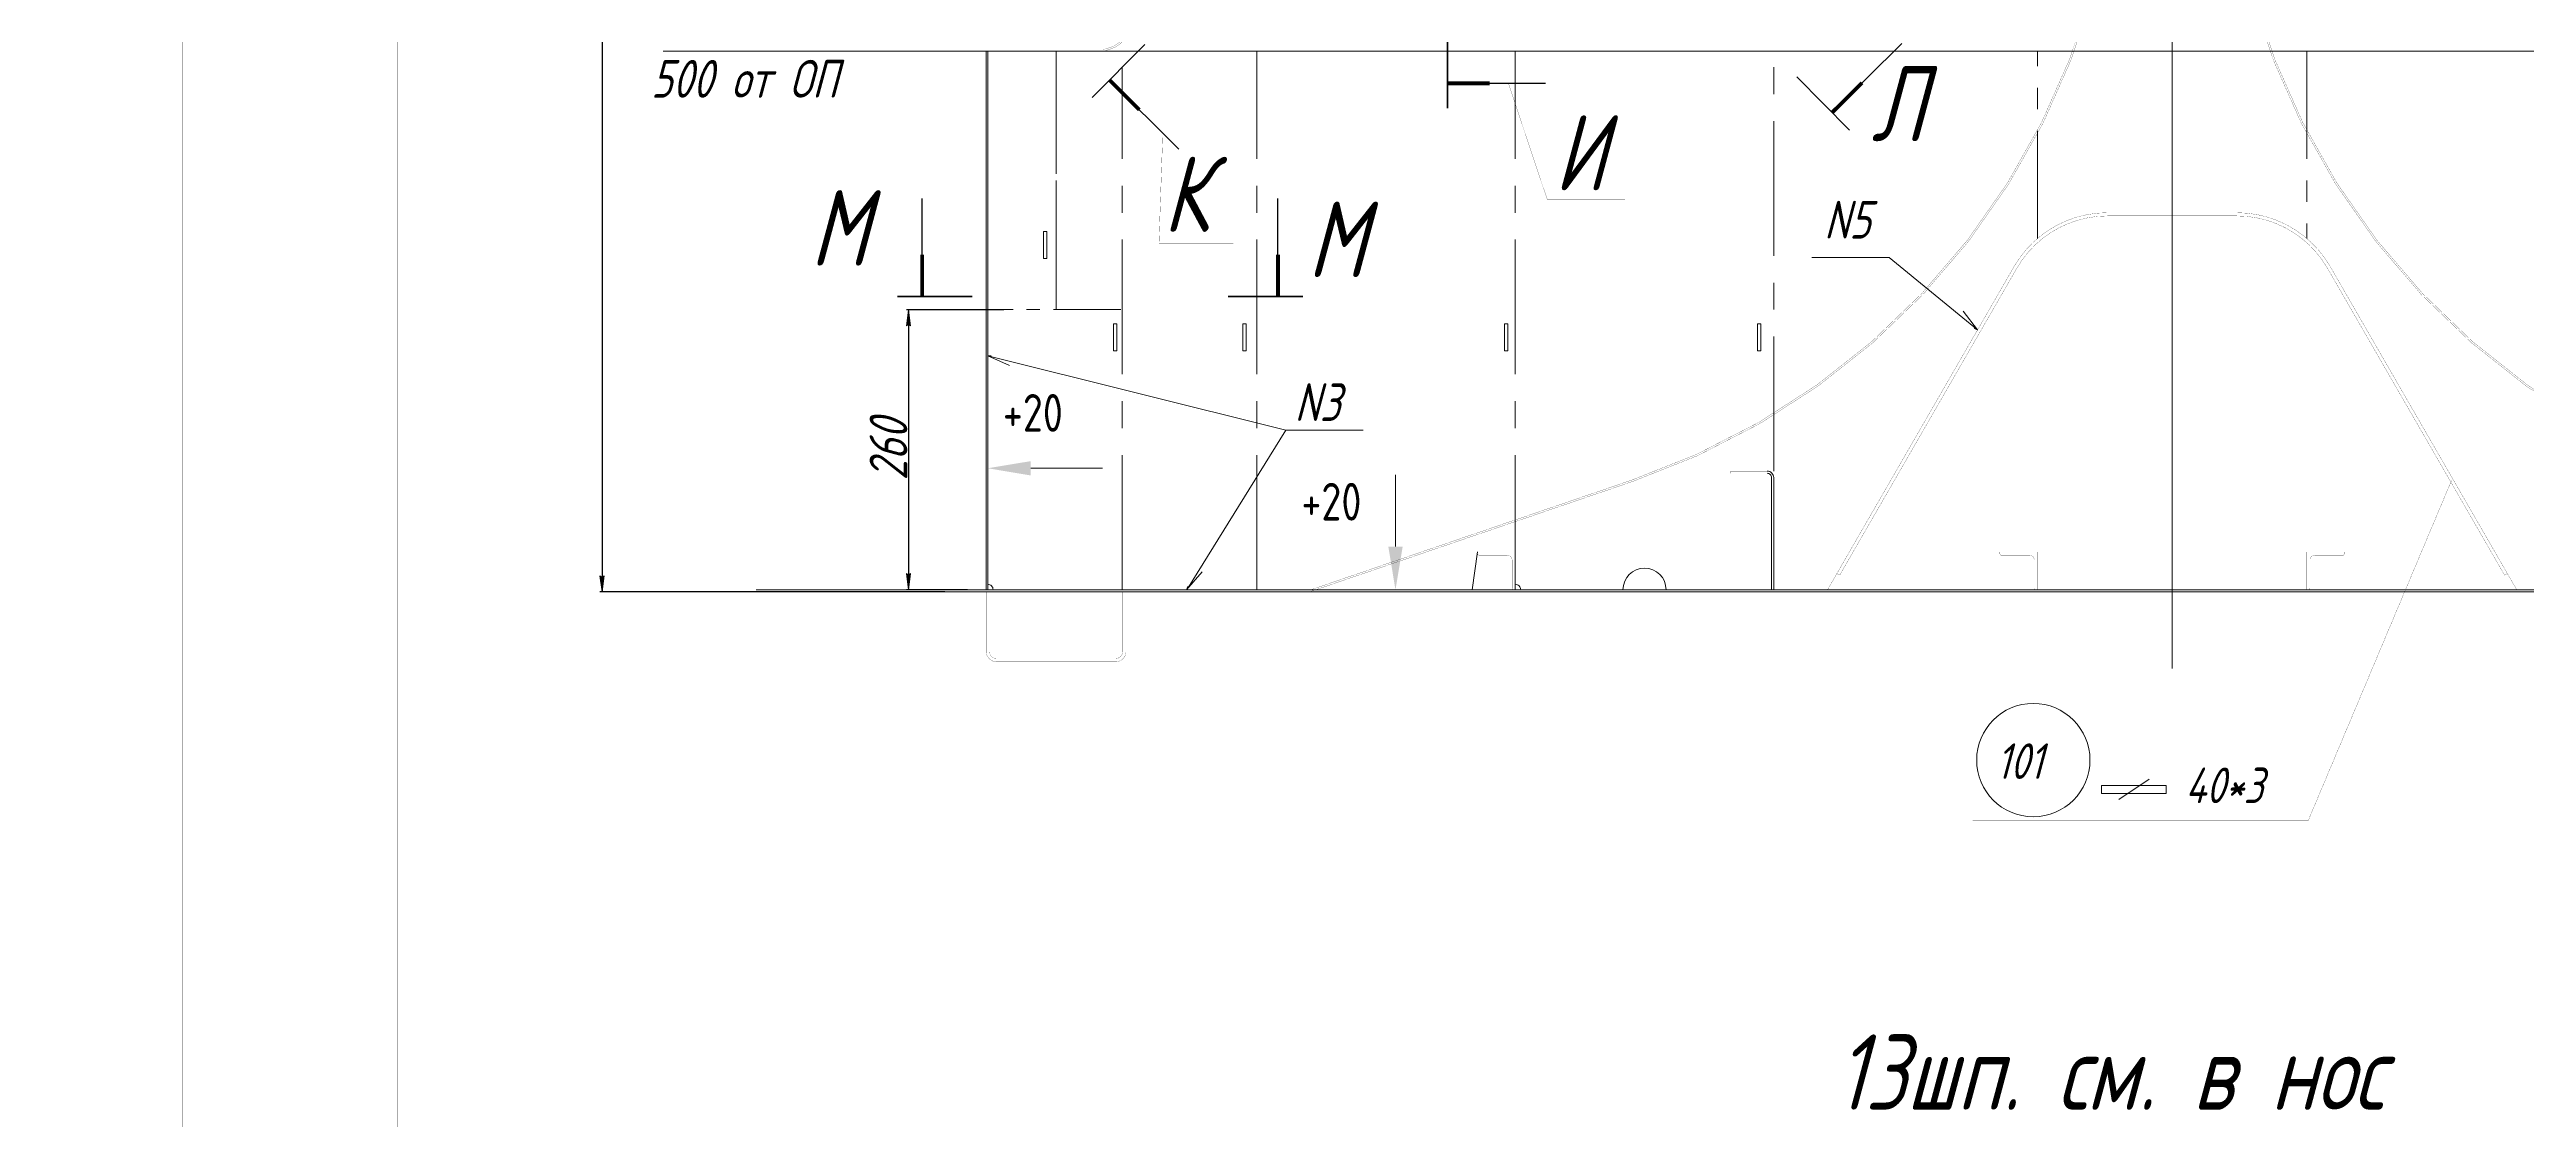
# Model space of a CAD drawing. Header units: millimetres. Extents: x 77380 to 135900, y -10260 to 17301.
# Drawn here: x 127367 to 129667, y 1765 to 2758 of the extents above; entities that cross this region are included whole.
import ezdxf

# ---------------------------------------------------------------- set-up
doc = ezdxf.new("R2010")
doc.units = ezdxf.units.MM
for name, pattern in [('K5LT32768', [0]), ('K5LT32770', [0]), ('K5LT32772', [0]), ('K5LT32774', [850.2, 600, -125, 0.2, -125]), ('K5LT32776', [0]), ('K5LT32777', [0]), ('K5LT32779', [0]), ('K5LT32780', [0]), ('K5LT32782', [50, 37.5, -12.5]), ('K5LT32785', [200, 125, -25, 25, -25]), ('K5LT32790', [0]), ('K5LT32796', [0]), ('K5LT32800', [100, 75, -25]), ('K5LT32802', [100, 62.5, -12.5, 12.5, -12.5]), ('K5LT32805', [160, 100, -20, 20, -20]), ('K5LT32831', [0]), ('K5LT32832', [0]), ('K5LT32833', [0]), ('K5LT32834', [0]), ('K5LT32835', [0]), ('K5LT_THIN', [0])]:
    doc.linetypes.add(name, pattern=pattern)
doc.layers.add('4001', color=7, linetype='Continuous')
doc.styles.add('KDIMTEXTSTYLE', font='GOST_AU.SHX', dxfattribs={"width": 0.96, "oblique": 15, "height": 5})
doc.styles.add('KTEXTSTYLE', font='GOST_AU.SHX', dxfattribs={"width": 0.96, "height": 5})
doc.dimstyles.new('KDIMSTYLE (1.00)', dxfattribs={"dimtxt": 5, "dimasz": 1, "dimexe": 2, "dimexo": 0, "dimgap": 1, "dimtad": 1, "dimtxsty": 'KDIMTEXTSTYLE', "dimsah": 1, "dimcen": 0, "dimdle": 1, "dimadec": 0, "dimazin": 0, "dimtfac": 0.667, "dimtmove": 0, "dimatfit": 3, "dimfxl": 1, "dimtvp": 1, "dimtolj": 1, "dimtzin": 0, "dimarcsym": 0})

# ---------------------------------------------------------------- blocks, each defined once
blk = doc.blocks.new('KDIMARROW_01')
blk.add_hatch(color=0).paths.add_polyline_path([(0, 0), (-15, 2), (-13.5, 0), (-15, -2)])
at = {"color": 0, "linetype": 'K5LT_THIN', "lineweight": 18}
for p, q in [((-13.5, 0), (-15, 2)), ((-15, 2), (0, 0)), ((0, 0), (-15, -2)), ((-15, -2), (-13.5, 0))]:
    blk.add_line(p, q, dxfattribs=at)
at = {"layer": '4001', "color": 0, "linetype": 'K5LT_THIN', "lineweight": 18}
blk.add_line((0, 0), (-1, 0), dxfattribs=at)
blk = doc.blocks.new('D44')
at = {"color": 0, "lineweight": -2}
for p, q in [((128721, 3609.1), (127878, 3609.1)), ((127880, 3608.1), (127880, 2255.9)), ((128198.2, 2254.9), (127878, 2254.9))]:
    blk.add_line(p, q, dxfattribs=at)
at = {"layer": 'Defpoints', "color": 0, "lineweight": 100}
for p in [(128721, 3609.1), (127880, 2254.9), (128198.2, 2254.9)]:
    blk.add_point(p, dxfattribs=at)
at = {"color": 0, "lineweight": -2}
for p, rotation in [((127880, 3609.1), 90), ((127880, 2254.9), 270)]:
    blk.add_blockref('KDIMARROW_01', p, dxfattribs=dict(at, rotation=rotation))
at = {"color": 7, "insert": (127861.5, 2932), "char_height": 5, "attachment_point": 5, "rotation": 90, "style": 'KDIMTEXTSTYLE'}
blk.add_mtext('\\A1;\\H35.0;\\W0.965;\\Q15;\\H35.0;\\W0.965;\\Q15;\\Q15;1354\\H35.0;\\W0.965;\\Q15;\\Q15;*', dxfattribs=at)
blk = doc.blocks.new('D49')
at = {"color": 0, "lineweight": -2}
for p, q in [((128253.2, 2516.9), (128162.6, 2516.9)), ((128164.6, 2515.9), (128164.6, 2257.9)), ((128219.4, 2256.9), (128162.6, 2256.9))]:
    blk.add_line(p, q, dxfattribs=at)
at = {"layer": 'Defpoints', "color": 0, "lineweight": 100}
for p in [(128253.2, 2516.9), (128164.6, 2256.9), (128219.4, 2256.9)]:
    blk.add_point(p, dxfattribs=at)
at = {"color": 0, "lineweight": -2}
for p, rotation in [((128164.6, 2516.9), 90), ((128164.6, 2256.9), 270)]:
    blk.add_blockref('KDIMARROW_01', p, dxfattribs=dict(at, rotation=rotation))
at = {"color": 7, "insert": (128146, 2386.9), "char_height": 5, "attachment_point": 5, "rotation": 90, "style": 'KDIMTEXTSTYLE'}
blk.add_mtext('\\A1;\\H35.0;\\W0.965;\\Q15;\\H35.0;\\W0.965;\\Q15;\\Q15;260', dxfattribs=at)
blk = doc.blocks.new('U211')
at = {"color": 7, "linetype": 'K5LT32780', "const_width": 0.18}
for points in [[(118535.3, 12764.4), (126945.3, 12764.4), (126945.3, 18704.4), (118535.3, 18704.4)], [(118735.3, 12814.4), (126895.3, 12814.4), (126895.3, 18654.4), (118735.3, 18654.4)]]:
    blk.add_lwpolyline(points, close=True, dxfattribs=at)
blk = doc.blocks.new('U231')
blk.add_hatch(color=7).paths.add_polyline_path([(127733.1, 17006.3), (127733.1, 16993), (127693.1, 16999.7)])
at = {"color": 7, "linetype": 'K5LT32831', "lineweight": 9}
blk.add_line((127733.1, 16999.7), (127799.6, 16999.7), dxfattribs=at)
blk = doc.blocks.new('U233')
blk.add_hatch(color=7).paths.add_polyline_path([(128065.2, 16926.9), (128078.5, 16926.9), (128071.8, 16886.9)])
at = {"color": 7, "linetype": 'K5LT32831', "lineweight": 9}
blk.add_line((128071.8, 16926.9), (128071.8, 16993.5), dxfattribs=at)
blk = doc.blocks.new('U238')
at = {"color": 7, "linetype": 'K5LT32832', "lineweight": 60}
blk.add_line((127790, 17343.9), (127839.1, 17393), dxfattribs=at)
at = {"color": 7, "linetype": 'K5LT32834', "lineweight": 30}
blk.add_line((127806.3, 17360.1), (127870.6, 17295.8), dxfattribs=at)
at = {"color": 7, "linetype": 'K5LT32833', "const_width": 3.54}
blk.add_lwpolyline([(127806.3, 17360.1), (127833.9, 17332.5)], dxfattribs=at)
blk = doc.blocks.new('U240')
at = {"color": 7, "linetype": 'K5LT32834', "lineweight": 30}
blk.add_line((128477.4, 17330), (128542.1, 17394), dxfattribs=at)
at = {"color": 7, "linetype": 'K5LT32832', "lineweight": 60}
blk.add_line((128493.6, 17313.6), (128444.7, 17363), dxfattribs=at)
at = {"color": 7, "linetype": 'K5LT32833', "const_width": 3.54}
blk.add_lwpolyline([(128477.4, 17330), (128505.1, 17357.4)], dxfattribs=at)
blk = doc.blocks.new('U242')
at = {"color": 7, "linetype": 'K5LT32832', "lineweight": 60}
blk.add_line((128120.2, 17334.1), (128120.2, 17403.5), dxfattribs=at)
at = {"color": 7, "linetype": 'K5LT32834', "lineweight": 30}
blk.add_line((128120.2, 17357.1), (128211.2, 17357.1), dxfattribs=at)
at = {"color": 7, "linetype": 'K5LT32833', "const_width": 3.54}
blk.add_lwpolyline([(128120.2, 17357.1), (128159.2, 17357.1)], dxfattribs=at)
blk = doc.blocks.new('U248')
at = {"color": 7, "linetype": 'K5LT32834', "lineweight": 30}
blk.add_line((127632.2, 17159), (127632.2, 17250.1), dxfattribs=at)
at = {"color": 7, "linetype": 'K5LT32832', "lineweight": 60}
blk.add_line((127609.2, 17159), (127678.6, 17159), dxfattribs=at)
at = {"color": 7, "linetype": 'K5LT32833', "const_width": 3.54}
blk.add_lwpolyline([(127632.2, 17159), (127632.2, 17198.1)], dxfattribs=at)
blk = doc.blocks.new('U249')
at = {"color": 7, "linetype": 'K5LT32834', "lineweight": 30}
blk.add_line((127962.7, 17159), (127962.7, 17250.1), dxfattribs=at)
at = {"color": 7, "linetype": 'K5LT32832', "lineweight": 60}
blk.add_line((127985.7, 17159), (127916.3, 17159), dxfattribs=at)
at = {"color": 7, "linetype": 'K5LT32833', "const_width": 3.54}
blk.add_lwpolyline([(127962.7, 17159), (127962.7, 17198.1)], dxfattribs=at)
blk = doc.blocks.new('U252')
at = {"color": 7, "linetype": 'K5LT_THIN', "lineweight": 18}
for p, q in [((127970.1, 17034.9), (127877.9, 16886.9)), ((127877.9, 16886.9), (127880, 16890.3))]:
    blk.add_line(p, q, dxfattribs=at)
at = {"color": 7, "linetype": 'K5LT32835', "lineweight": 18}
for p, q in [((127877.9, 16887.1), (127877.9, 16887.1)), ((127877.9, 16887.1), (127878, 16887.1)), ((127877.9, 16887), (127877.9, 16887)), ((127877.9, 16887), (127877.9, 16887)), ((127878, 16887.4), (127878.2, 16887.4)), ((127878, 16887.3), (127878, 16887.2)), ((127878, 16887.3), (127878.1, 16887.3)), ((127878, 16887.2), (127878, 16887.1)), ((127878, 16887.2), (127878.1, 16887.2)), ((127878, 16887.2), (127878, 16887.2)), ((127878.1, 16887.7), (127878.4, 16887.7)), ((127878.1, 16887.6), (127878.2, 16887.4)), ((127878.1, 16887.6), (127878.3, 16887.6)), ((127878.1, 16887.5), (127878.3, 16887.6)), ((127878.1, 16887.5), (127878.1, 16887.4)), ((127878.1, 16887.4), (127878.2, 16887.5)), ((127878.1, 16887.4), (127878.1, 16887.3)), ((127878.2, 16887.9), (127878.5, 16887.9)), ((127878.2, 16887.8), (127878.4, 16887.9)), ((127878.2, 16887.8), (127878.3, 16887.6)), ((127878.2, 16887.7), (127878.4, 16887.8)), ((127878.2, 16887.7), (127878.2, 16887.5)), ((127878.3, 16888.2), (127878.4, 16887.8)), ((127878.3, 16888.2), (127878.7, 16888.2)), ((127878.3, 16888.1), (127878.6, 16888.2)), ((127878.3, 16888.1), (127878.4, 16887.7)), ((127878.3, 16888), (127878.6, 16888.1)), ((127878.3, 16888), (127878.3, 16887.7)), ((127878.3, 16887.9), (127878.5, 16888)), ((127878.4, 16888.4), (127878.9, 16888.5)), ((127878.4, 16888.4), (127878.8, 16888.5)), ((127878.4, 16888.4), (127878.5, 16888)), ((127878.4, 16888.3), (127878.8, 16888.4)), ((127878.4, 16888.3), (127878.5, 16887.9)), ((127878.4, 16888.2), (127878.7, 16888.3)), ((127878.5, 16888.7), (127879, 16888.8)), ((127878.5, 16888.7), (127878.7, 16888.2)), ((127878.5, 16888.6), (127879, 16888.7)), ((127878.5, 16888.6), (127878.6, 16888.1)), ((127878.5, 16888.5), (127878.9, 16888.6)), ((127878.5, 16888.5), (127878.6, 16888)), ((127878.6, 16888.9), (127879.2, 16889.1)), ((127878.6, 16888.9), (127879.2, 16889)), ((127878.6, 16888.9), (127878.8, 16888.3)), ((127878.6, 16888.8), (127879.1, 16888.9)), ((127878.6, 16888.8), (127878.7, 16888.3)), ((127878.6, 16888.7), (127879.1, 16888.8)), ((127878.7, 16889.2), (127879.4, 16889.4)), ((127878.7, 16889.2), (127879.4, 16889.3)), ((127878.7, 16889.2), (127878.9, 16888.6)), ((127878.7, 16889.1), (127879.3, 16889.2)), ((127878.7, 16889), (127879.3, 16889.2)), ((127878.7, 16889.1), (127878.9, 16888.5)), ((127878.7, 16889), (127878.8, 16888.4)), ((127878.8, 16889.5), (127879.3, 16889.6)), ((127878.8, 16889.4), (127879.4, 16889.6)), ((127878.8, 16889.5), (127879, 16888.7)), ((127878.8, 16889.4), (127879.4, 16889.5)), ((127878.8, 16889.3), (127879.4, 16889.5)), ((127878.8, 16889.3), (127878.9, 16888.7)), ((127878.9, 16889.8), (127879.1, 16889)), ((127878.9, 16889.7), (127879, 16889.8)), ((127878.9, 16889.7), (127879.1, 16888.9)), ((127878.9, 16889.7), (127879.1, 16889.7)), ((127878.9, 16889.6), (127879.2, 16889.7)), ((127878.9, 16889.6), (127879, 16888.8)), ((127879, 16889.8), (127879.2, 16889)), ((127879, 16889.8), (127879, 16889.8)), ((127879.1, 16889.7), (127879.2, 16889.1)), ((127879.2, 16889.7), (127879.3, 16889.2)), ((127879.2, 16889.6), (127879.3, 16889.3)), ((127879.3, 16889.6), (127879.4, 16889.3)), ((127879.4, 16889.5), (127879.4, 16889.4)), ((127879.5, 16889.5), (127879.5, 16889.5))]:
    blk.add_line(p, q, dxfattribs=at)
at = {"color": 7, "linetype": 'K5LT32835', "const_width": 0.18}
blk.add_lwpolyline([(127879.5, 16889.5), (127877.9, 16886.9), (127879, 16889.8)], close=True, dxfattribs=at)
blk = doc.blocks.new('U253')
at = {"color": 7, "linetype": 'K5LT_THIN', "lineweight": 18}
for p, q in [((127693.1, 17104.2), (127697, 17103.2)), ((127970.1, 17034.9), (127693.1, 17104.2))]:
    blk.add_line(p, q, dxfattribs=at)
at = {"color": 7, "linetype": 'K5LT32835', "lineweight": 18}
for p, q in [((127693.3, 17104.2), (127693.2, 17104.1)), ((127693.2, 17104.2), (127693.2, 17104.2)), ((127693.2, 17104.2), (127693.2, 17104.1)), ((127693.3, 17104.2), (127693.4, 17104.1)), ((127693.3, 17104.2), (127693.3, 17104.1)), ((127693.4, 17104.1), (127693.3, 17104.1)), ((127693.5, 17104.1), (127693.4, 17104.1)), ((127693.4, 17104.1), (127693.5, 17104.1)), ((127693.6, 17104.1), (127693.5, 17104.1)), ((127693.5, 17104.1), (127693.5, 17104.1)), ((127693.7, 17104.1), (127693.6, 17104)), ((127693.6, 17104.1), (127693.7, 17104)), ((127693.6, 17104.1), (127693.6, 17104)), ((127693.8, 17104.1), (127693.7, 17104)), ((127693.7, 17104.1), (127693.8, 17104)), ((127694.1, 17104.1), (127693.8, 17104)), ((127694, 17104.1), (127693.8, 17104)), ((127693.8, 17104.1), (127693.9, 17104)), ((127694.2, 17104.1), (127693.9, 17104)), ((127693.9, 17104.1), (127694, 17103.9)), ((127694.3, 17104.1), (127694, 17103.9)), ((127694, 17104.1), (127694.2, 17103.9)), ((127694, 17104.1), (127694.1, 17103.9)), ((127694.4, 17104.1), (127694.1, 17103.9)), ((127694.1, 17104.1), (127694.2, 17103.9)), ((127694.5, 17104.1), (127694.2, 17103.9)), ((127694.2, 17104.1), (127694.3, 17103.9)), ((127694.6, 17104.1), (127694.3, 17103.9)), ((127694.3, 17104.1), (127694.5, 17103.8)), ((127694.3, 17104.1), (127694.4, 17103.8)), ((127694.8, 17104.1), (127694.4, 17103.8)), ((127694.4, 17104.1), (127694.6, 17103.8)), ((127695, 17104.1), (127694.5, 17103.8)), ((127694.9, 17104.1), (127694.5, 17103.8)), ((127694.5, 17104.1), (127694.7, 17103.8)), ((127695.1, 17104.1), (127694.6, 17103.8)), ((127694.6, 17104.1), (127694.9, 17103.7)), ((127694.6, 17104.1), (127694.8, 17103.7)), ((127695.2, 17104.1), (127694.7, 17103.8)), ((127694.7, 17104.1), (127694.9, 17103.7)), ((127695.3, 17104.1), (127694.8, 17103.7)), ((127694.8, 17104.1), (127695, 17103.7)), ((127695.4, 17104.1), (127694.9, 17103.7)), ((127694.9, 17104.1), (127695.2, 17103.6)), ((127694.9, 17104.1), (127695.1, 17103.7)), ((127695, 17104.1), (127695.3, 17103.6)), ((127695.6, 17104), (127695, 17103.7)), ((127695.1, 17104.1), (127695.4, 17103.6)), ((127695.7, 17104), (127695.1, 17103.7)), ((127695.2, 17104.1), (127695.6, 17103.6)), ((127695.2, 17104.1), (127695.5, 17103.6)), ((127695.9, 17104), (127695.2, 17103.6)), ((127695.8, 17104), (127695.2, 17103.7)), ((127695.3, 17104.1), (127695.6, 17103.5)), ((127696, 17104), (127695.3, 17103.6)), ((127695.4, 17104.1), (127695.7, 17103.5)), ((127696.1, 17104), (127695.4, 17103.6)), ((127695.5, 17104.1), (127695.8, 17103.5)), ((127696.2, 17104), (127695.5, 17103.6)), ((127695.6, 17104), (127696, 17103.4)), ((127695.6, 17104), (127695.9, 17103.5)), ((127696.1, 17103.9), (127695.6, 17103.5)), ((127695.7, 17104), (127696, 17103.5)), ((127696.1, 17103.8), (127695.7, 17103.5)), ((127695.8, 17104), (127696.1, 17103.6)), ((127696.1, 17103.7), (127695.8, 17103.5)), ((127695.9, 17104), (127696.1, 17103.7)), ((127695.9, 17104), (127696.1, 17103.7)), ((127696.1, 17103.6), (127695.9, 17103.5)), ((127696, 17103.5), (127695.9, 17103.5)), ((127696, 17104), (127696.1, 17103.8)), ((127696, 17103.4), (127696, 17103.4)), ((127696.1, 17104), (127696.1, 17103.9)), ((127696.2, 17104), (127696.2, 17104))]:
    blk.add_line(p, q, dxfattribs=at)
at = {"color": 7, "linetype": 'K5LT32835', "const_width": 0.18}
blk.add_lwpolyline([(127696, 17103.4), (127693.1, 17104.2), (127696.2, 17104)], close=True, dxfattribs=at)
blk = doc.blocks.new('U256')
at = {"color": 7, "linetype": 'K5LT_THIN', "lineweight": 18}
for p, q in [((128530.3, 17195.3), (128612.3, 17128.1)), ((128612.3, 17128.1), (128609.2, 17130.6))]:
    blk.add_line(p, q, dxfattribs=at)
at = {"color": 7, "linetype": 'K5LT32835', "lineweight": 18}
for p, q in [((128609.6, 17129.5), (128609.6, 17129.5)), ((128609.7, 17129.6), (128610.4, 17129.7)), ((128609.7, 17129.6), (128610.4, 17129.6)), ((128609.7, 17129.5), (128610.5, 17129.6)), ((128609.7, 17129.5), (128609.7, 17129.6)), ((128609.8, 17129.8), (128610.2, 17129.8)), ((128609.8, 17129.7), (128610.3, 17129.7)), ((128609.8, 17129.4), (128609.8, 17129.7)), ((128609.8, 17129.4), (128609.8, 17129.7)), ((128609.8, 17129.4), (128610.6, 17129.5)), ((128609.9, 17129.8), (128610.2, 17129.9)), ((128610, 17129.3), (128609.9, 17129.9)), ((128609.9, 17129.4), (128609.9, 17129.8)), ((128609.9, 17129.4), (128610.6, 17129.5)), ((128610, 17130), (128610, 17130)), ((128610.1, 17129.3), (128610, 17130)), ((128610, 17129.9), (128610.1, 17129.9)), ((128610, 17129.3), (128610, 17129.9)), ((128610, 17129.3), (128610.7, 17129.4)), ((128610.2, 17129.2), (128610.1, 17129.9)), ((128610.1, 17129.3), (128610.8, 17129.4)), ((128610.2, 17129.2), (128610.2, 17129.8)), ((128610.2, 17129.2), (128610.8, 17129.3)), ((128610.3, 17129.1), (128610.3, 17129.8)), ((128610.4, 17129.1), (128610.3, 17129.7)), ((128610.3, 17129.2), (128610.9, 17129.2)), ((128610.5, 17129.1), (128610.4, 17129.7)), ((128610.4, 17129.1), (128611, 17129.2)), ((128610.5, 17129), (128610.5, 17129.6)), ((128610.6, 17129), (128610.5, 17129.6)), ((128610.5, 17129.1), (128611.1, 17129.1)), ((128610.7, 17129), (128610.6, 17129.5)), ((128610.6, 17129), (128611.1, 17129.1)), ((128610.7, 17128.9), (128610.7, 17129.4)), ((128610.8, 17128.9), (128610.7, 17129.4)), ((128610.7, 17129), (128611.2, 17129)), ((128610.9, 17128.9), (128610.8, 17129.3)), ((128610.8, 17128.9), (128611.3, 17129)), ((128610.9, 17128.8), (128610.9, 17129.3)), ((128611, 17128.8), (128610.9, 17129.2)), ((128610.9, 17128.9), (128611.3, 17128.9)), ((128611.1, 17128.8), (128611, 17129.2)), ((128611, 17128.8), (128611.4, 17128.8)), ((128611.1, 17128.7), (128611.1, 17129.1)), ((128611.1, 17128.7), (128611.5, 17128.8)), ((128611.2, 17128.7), (128611.2, 17129)), ((128611.3, 17128.6), (128611.2, 17129)), ((128611.2, 17128.7), (128611.5, 17128.7)), ((128611.3, 17128.6), (128611.3, 17128.9)), ((128611.3, 17128.6), (128611.6, 17128.7)), ((128611.4, 17128.6), (128611.4, 17128.9)), ((128611.5, 17128.5), (128611.4, 17128.8)), ((128611.4, 17128.6), (128611.7, 17128.6)), ((128611.5, 17128.5), (128611.5, 17128.8)), ((128611.5, 17128.5), (128611.7, 17128.6)), ((128611.6, 17128.5), (128611.6, 17128.7)), ((128611.7, 17128.4), (128611.6, 17128.6)), ((128611.6, 17128.5), (128611.8, 17128.5)), ((128611.7, 17128.4), (128611.7, 17128.6)), ((128611.7, 17128.4), (128611.9, 17128.4)), ((128611.8, 17128.4), (128611.8, 17128.5)), ((128611.8, 17128.4), (128612, 17128.4)), ((128611.9, 17128.3), (128611.9, 17128.5)), ((128611.9, 17128.3), (128611.9, 17128.4)), ((128611.9, 17128.3), (128612, 17128.3)), ((128612, 17128.3), (128612, 17128.4)), ((128612, 17128.3), (128612.1, 17128.3)), ((128612.1, 17128.2), (128612.1, 17128.3)), ((128612.1, 17128.2), (128612.2, 17128.2)), ((128612.1, 17128.2), (128612.1, 17128.2)), ((128612.2, 17128.2), (128612.2, 17128.2)), ((128612.2, 17128.1), (128612.2, 17128.2)), ((128612.3, 17128.1), (128612.3, 17128.1)), ((128612.3, 17128.1), (128612.3, 17128.1))]:
    blk.add_line(p, q, dxfattribs=at)
at = {"color": 7, "linetype": 'K5LT32835', "const_width": 0.18}
blk.add_lwpolyline([(128610, 17130), (128612.3, 17128.1), (128609.6, 17129.5)], close=True, dxfattribs=at)
blk = doc.blocks.new('U271')
at = {"color": 2, "linetype": 'K5LT32782', "lineweight": 18, "true_color": 0xffff00}
for p, q in [((127810, 17133.9), (127813.1, 17133.9)), ((127810, 17108.8), (127810, 17133.9)), ((127813.1, 17133.9), (127813.1, 17108.8)), ((127813.1, 17108.8), (127810, 17108.8))]:
    blk.add_line(p, q, dxfattribs=at)
blk = doc.blocks.new('U272')
at = {"color": 2, "linetype": 'K5LT32782', "lineweight": 18, "true_color": 0xffff00}
for p, q in [((127930.1, 17133.9), (127933.3, 17133.9)), ((127930.1, 17108.8), (127930.1, 17133.9)), ((127933.3, 17133.9), (127933.3, 17108.8)), ((127933.3, 17108.8), (127930.1, 17108.8))]:
    blk.add_line(p, q, dxfattribs=at)
blk = doc.blocks.new('U273')
at = {"color": 2, "linetype": 'K5LT32782', "lineweight": 18, "true_color": 0xffff00}
for p, q in [((128173, 17133.9), (128176.1, 17133.9)), ((128173, 17108.8), (128173, 17133.9)), ((128176.1, 17133.9), (128176.1, 17108.8)), ((128176.1, 17108.8), (128173, 17108.8))]:
    blk.add_line(p, q, dxfattribs=at)
blk = doc.blocks.new('U274')
at = {"color": 2, "linetype": 'K5LT32782', "lineweight": 18, "true_color": 0xffff00}
for p, q in [((128407.9, 17133.9), (128411, 17133.9)), ((128407.9, 17108.8), (128407.9, 17133.9)), ((128411, 17133.9), (128411, 17108.8)), ((128411, 17108.8), (128407.9, 17108.8))]:
    blk.add_line(p, q, dxfattribs=at)
blk = doc.blocks.new('U298')
at = {"color": 7, "linetype": 'K5LT32780', "const_width": 0.18}
for points in [[(126945.3, 12764.4), (135355.3, 12764.4), (135355.3, 18704.4), (126945.3, 18704.4)], [(127145.3, 12814.4), (135305.3, 12814.4), (135305.3, 18654.4), (127145.3, 18654.4)]]:
    blk.add_lwpolyline(points, close=True, dxfattribs=at)

msp = doc.modelspace()

# ---------------------------------------------------------------- linework, layer by layer
at = {"color": 1, "linetype": 'K5LT32772', "lineweight": 18, "true_color": 0xff0000}
for p, q in [((129338.163, 2183.678), (129338.163, 3507.603)), ((128023.189, 2256.935), (130656.89, 2256.935)), ((129332.764, 2075.26), (129272.647, 2075.26)), ((129272.647, 2075.26), (129272.647, 2067.746)), ((129288.616, 2062.11), (129316.796, 2080.896)), ((129332.764, 2067.746), (129332.764, 2075.26)), ((129272.647, 2067.746), (129332.764, 2067.746))]:
    msp.add_line(p, q, dxfattribs=at)
at = {"color": 7, "linetype": 'K5LT32780', "lineweight": 18}
for p, q in [((127936.661, 2756.935), (128198.163, 2756.935)), ((128290.097, 2589.46), (128290.097, 2564.411)), ((129075.361, 2565.303), (129003.68, 2565.303)), ((128515.148, 2404.922), (128586.829, 2404.922))]:
    msp.add_line(p, q, dxfattribs=at)
at = {"color": 3, "linetype": 'K5LT32768', "lineweight": 18, "true_color": 0x00ff00}
for p, q in [((128238.163, 2756.935), (128198.163, 2756.935)), ((128236.663, 2256.935), (128236.663, 2756.935)), ((128238.163, 2256.935), (128238.163, 2756.935)), ((128238.163, 2256.935), (128238.163, 2756.935)), ((130478.163, 2256.935), (128198.163, 2256.935)), ((130478.163, 2254.936), (128198.163, 2254.936)), ((130438.163, 2256.935), (128238.163, 2256.935)), ((128966.163, 2256.935), (128928.263, 2256.935))]:
    msp.add_line(p, q, dxfattribs=at)
at = {"color": 6, "linetype": 'K5LT32776', "lineweight": 18, "true_color": 0xff00ff}
for p, q in [((130438.163, 2756.935), (128238.163, 2756.935)), ((128301.628, 2642.936), (128301.628, 2756.935))]:
    msp.add_line(p, q, dxfattribs=at)
at = {"color": 1, "linetype": 'K5LT32785', "lineweight": 18, "true_color": 0xff0000}
for p, q in [((128363.163, 2256.935), (128363.163, 2741.935)), ((128488.163, 2256.935), (128488.163, 2756.935)), ((128728.163, 2256.935), (128728.163, 2756.935)), ((128968.163, 2366.935), (128968.163, 2756.935))]:
    msp.add_line(p, q, dxfattribs=at)
at = {"color": 1, "linetype": 'K5LT32805', "lineweight": 18, "true_color": 0xff0000}
for p, q in [((129213.163, 2582.936), (129213.163, 2756.935)), ((129463.163, 2756.935), (129463.163, 2582.936))]:
    msp.add_line(p, q, dxfattribs=at)
at = {"color": 2, "linetype": 'K5LT32770', "lineweight": 18, "true_color": 0xffff00}
for p, q in [((128301.663, 2516.935), (128301.663, 2636.936)), ((128293.228, 2589.46), (128290.097, 2589.46)), ((128293.228, 2564.411), (128293.228, 2589.46)), ((128290.097, 2564.411), (128293.228, 2564.411))]:
    msp.add_line(p, q, dxfattribs=at)
at = {"color": 1, "linetype": 'K5LT32802', "lineweight": 18, "true_color": 0xff0000}
msp.add_line((128361.663, 2516.935), (128253.163, 2516.935), dxfattribs=at)
at = {"color": 7, "linetype": 'K5LT_THIN', "lineweight": 18}
for p, q in [((129157.379, 2498.065), (129143.973, 2515.508)), ((128238.332, 2474.109), (128258.372, 2465.032)), ((128693.162, 2291.935), (128688.162, 2256.935)), ((128422.927, 2256.936), (128437.258, 2273.628))]:
    msp.add_line(p, q, dxfattribs=at)
at = {"color": 8, "linetype": 'K5LT32779', "lineweight": 18, "true_color": 0x808080}
for p, q in [((128966.163, 2256.935), (128966.163, 2361.008)), ((128966.163, 2355.036), (128966.163, 2256.935)), ((128968.163, 2256.935), (128968.163, 2361.008))]:
    msp.add_line(p, q, dxfattribs=at)
at = {"color": 3, "linetype": 'K5LT32777', "lineweight": 18, "true_color": 0x00ff00}
msp.add_line((128728.162, 2261.935), (128728.162, 2286.935), dxfattribs=at)
at = {"color": 3, "linetype": 'K5LT32774', "lineweight": 18, "true_color": 0x00ff00}
msp.add_line((128728.163, 2290.935), (128728.163, 2256.935), dxfattribs=at)
at = {"color": 3, "linetype": 'K5LT32777', "true_color": 0x00ff00, "const_width": 0.18}
for points in [[(128238.163, 2256.935), (128238.163, 2816.436, 0.41423792), (128234.663, 2819.935), (128233.163, 2819.935), (128233.163, 2892.309, 0.05960315), (128219.053, 3010.253, -0.35700911), (128482.446, 3558.765, -0.00501713), (128482.848, 3558.948, -0.31096461), (129134.711, 3436.46, 0.19978838), (129205.663, 3406.935), (129470.664, 3406.935, 0.19978334), (129541.617, 3436.462, -0.31089765), (130193.476, 3558.95, -0.00504742), (130193.88, 3558.765, -0.35700911), (130457.273, 3010.253, 0.05960327), (130443.163, 2892.308), (130443.163, 2819.935), (130441.663, 2819.935, 0.41423792), (130438.163, 2816.436), (130438.163, 2256.935)], [(129658.163, 2256.935), (129484.958, 2556.935, 0.26794952), (129398.356, 2606.935), (129277.971, 2606.935, 0.26794952), (129191.368, 2556.935), (129018.163, 2256.935)]]:
    msp.add_lwpolyline(points, format="xyb", dxfattribs=at)
at = {"color": 6, "linetype": 'K5LT32800', "true_color": 0xff00ff, "const_width": 0.18}
for points in [[(128538.948, 2255.53), (128836.648, 2357.216, 0.4374517), (129234.536, 3255.641, 0.41271535), (128491.141, 3540.201, 0.51915225), (128359.558, 2799.518, -0.59636959), (128352.498, 2760.562), (128345.633, 2758.327)], [(130330.693, 2758.327), (130323.828, 2760.562, -0.59636959), (130316.768, 2799.518, 0.51915234), (130185.185, 3540.201, 0.41261207), (129441.79, 3255.641, 0.43745176), (129839.678, 2357.216), (130137.378, 2255.53)], [(128538.463, 2256.949), (128836.163, 2358.635, 0.43744683), (129233.163, 3255.036, 0.41270187), (128491.763, 3538.835, 0.51908344), (128360.563, 2800.635, -0.59515202), (128352.963, 2759.136), (128346.098, 2756.901)], [(130330.229, 2756.901), (130323.363, 2759.136, -0.59515202), (130315.763, 2800.635, 0.51908344), (130184.563, 3538.835, 0.41259846), (129443.163, 3255.036, 0.43744683), (129840.163, 2358.635), (130137.863, 2256.949)]]:
    msp.add_lwpolyline(points, format="xyb", dxfattribs=at)
at = {"color": 7, "linetype": 'K5LT32780', "const_width": 0.18}
for points in [[(128830.068, 2619.2), (128757.867, 2619.2), (128721.67, 2727.1)], [(128466.249, 2578.632), (128397.252, 2578.632), (128400.731, 2680.703)]]:
    msp.add_lwpolyline(points, dxfattribs=at)
at = {"color": 1, "linetype": 'K5LT32796', "true_color": 0xff0000, "const_width": 0.18}
msp.add_lwpolyline([(129649.503, 2271.936), (129646.905, 2270.436), (129482.36, 2555.436, 0.2679497), (129398.356, 2603.936), (129277.971, 2603.936, 0.2679497), (129193.966, 2555.436), (129029.421, 2270.436), (129026.824, 2271.936)], format="xyb", dxfattribs=at)
at = {"color": 8, "linetype": 'K5LT32779', "true_color": 0x808080, "const_width": 0.18}
msp.add_lwpolyline([(128962.164, 2367.008), (128928.236, 2367.008), (128928.236, 2365.008), (128962.164, 2365.008)], dxfattribs=at)
at = {"color": 1, "linetype": 'K5LT32772', "true_color": 0xff0000, "const_width": 0.18}
msp.add_lwpolyline([(129597.81, 2358.76), (129464.438, 2042.384), (129152.882, 2042.384)], dxfattribs=at)
at = {"color": 8, "linetype": 'K5LT32790', "true_color": 0x808080, "const_width": 0.18}
for points in [[(128725.162, 2258.435), (128725.162, 2284.435, 0.41421356), (128720.662, 2288.935), (128694.662, 2288.935, -0.41421356), (128693.162, 2290.435), (128693.162, 2291.935), (128728.162, 2291.935), (128728.162, 2256.935), (128726.662, 2256.935, -0.41421356)], [(129210.162, 2258.435), (129210.162, 2284.435, 0.41421356), (129205.662, 2288.935), (129179.662, 2288.935, -0.41421356), (129178.162, 2290.435), (129178.162, 2291.935), (129213.162, 2291.935), (129213.162, 2256.935), (129211.662, 2256.935, -0.41421356)], [(129466.163, 2258.435), (129466.163, 2284.435, -0.41421356), (129470.663, 2288.935), (129496.663, 2288.935, 0.41421356), (129498.163, 2290.435), (129498.163, 2291.935), (129463.163, 2291.935), (129463.163, 2256.935), (129464.663, 2256.935, 0.41421356)], [(128239.663, 2254.936), (128239.663, 2199.936, 0.41421356), (128246.663, 2192.936), (128356.663, 2192.936, 0.41421356), (128363.663, 2199.936), (128363.663, 2254.936), (128366.663, 2254.936), (128366.663, 2199.936, -0.41421356), (128356.663, 2189.936), (128246.663, 2189.936, -0.41421356), (128236.663, 2199.936), (128236.663, 2254.936)]]:
    msp.add_lwpolyline(points, format="xyb", close=True, dxfattribs=at)
at = {"color": 1, "linetype": 'K5LT32772', "lineweight": 18, "true_color": 0xff0000}
msp.add_circle((129209.242, 2098.744), 52.603, dxfattribs=at)
at = {"color": 8, "linetype": 'K5LT32779', "lineweight": 18, "true_color": 0x808080}
for centre, radius, start, end in [((128962.164, 2361.008), 6, 359.998352, 90.001648), ((128962.164, 2361.009), 3.999, 359.993195, 90.006798)]:
    msp.add_arc(centre, radius, start, end, dxfattribs=at)
at = {"color": 3, "linetype": 'K5LT32768', "lineweight": 18, "true_color": 0x00ff00}
for centre, radius, start, end in [((128238.163, 2256.935), 5, 0.000314, 90.000778), ((128848.163, 2256.935), 20, 0, 180)]:
    msp.add_arc(centre, radius, start, end, dxfattribs=at)
at = {"color": 3, "linetype": 'K5LT32777', "lineweight": 18, "true_color": 0x00ff00}
msp.add_arc((128728.163, 2256.935), 5, 0.003753, 90.00499, dxfattribs=at)

# ---------------------------------------------------------------- block references
for name in ['U211', 'U298', 'U238', 'U242', 'U240', 'U248', 'U249', 'U256', 'U271', 'U272', 'U273', 'U274', 'U253', 'U252', 'U231', 'U233']:
    msp.add_blockref(name, (545.046, -14630.011))

# ---------------------------------------------------------------- texts
at = {"color": 7, "char_height": 2.5, "attachment_point": 1, "style": 'KTEXTSTYLE'}
for s, insert in [('\\H3.5;\\W0.965;\\Q15;\\Q15;\\H35.00;500 от ОП', (127925.562, 2748.73)), ('\\H3.5;\\W0.965;\\Q15;\\Q15;\\H70.00;Л', (129058.733, 2743.324)), ('\\H3.5;\\W0.965;\\Q15;\\Q15;\\H70.00;И', (128764.215, 2697.767)), ('\\H3.5;\\W0.965;\\Q15;\\Q15;\\H70.00;К', (128400.981, 2659.29)), ('\\H3.5;\\W0.965;\\Q15;\\Q15;\\H70.00;М', (128073.236, 2627.826)), ('\\H3.5;\\W0.965;\\Q15;\\Q15;\\H70.00;М', (128535.112, 2617.185)), ('\\H3.5;\\W0.965;\\Q15;\\Q15;\\H35.00;N5', (129014.889, 2617.87)), ('\\H3.5;\\W0.965;\\Q15;\\Q0;\\H35.00;+20', (128252.238, 2438.597)), ('\\H3.5;\\W0.965;\\Q15;\\Q15;\\H35.00;N3', (128523.12, 2448.49)), ('\\H3.5;\\W0.965;\\Q15;\\Q0;\\H35.00;+20', (128529.496, 2356.108)), ('\\H3.5;\\W0.965;\\Q15;\\Q15;\\H33.00;{\\c255;101}', (129174.734, 2114.244)), ('\\H3.5;\\W0.965;\\Q15;\\Q15;\\H33.00;{\\c255;40*3}', (129350.264, 2091.822)), ('\\H3.5;\\W0.965;\\Q15;\\Q15;\\H70.00;13шп. см. в нос', (129025.644, 1844.083))]:
    msp.add_mtext(s, dxfattribs=dict(at, insert=insert))

# ---------------------------------------------------------------- dimensions: what is measured, and where the dimension line sits
at = {"color": 7}
for base, p1, p2, text, picture, middle in [((127880.006, 2254.936), (128721.016, 3609.114), (128198.163, 2254.936), '\\H35.0;\\W0.965;\\Q15;\\H35.0;\\W0.965;\\Q15;\\Q15;1354\\H35.0;\\W0.965;\\Q15;\\Q15;*', 'D44', (127880.006, 2932.025)), ((128164.641, 2256.935), (128253.163, 2516.935), (128219.366, 2256.935), '\\H35.0;\\W0.965;\\Q15;\\H35.0;\\W0.965;\\Q15;\\Q15;260', 'D49', (128164.641, 2386.935))]:
    dim = msp.add_linear_dim(base=base, p1=p1, p2=p2, angle=90, text=text, dimstyle='KDIMSTYLE (1.00)', override={"dimexo": 0, "dimblk1": 'KDIMARROW_01', "dimblk2": 'KDIMARROW_01', "dimse1": 0, "dimse2": 0, "dimclrt": 7, "dimtolj": 1}, dxfattribs=at)
    dim.commit()
    dim.dimension.update_dxf_attribs({"geometry": picture, "text_midpoint": middle, "dimtype": 160})

doc.saveas('drawing.dxf')
